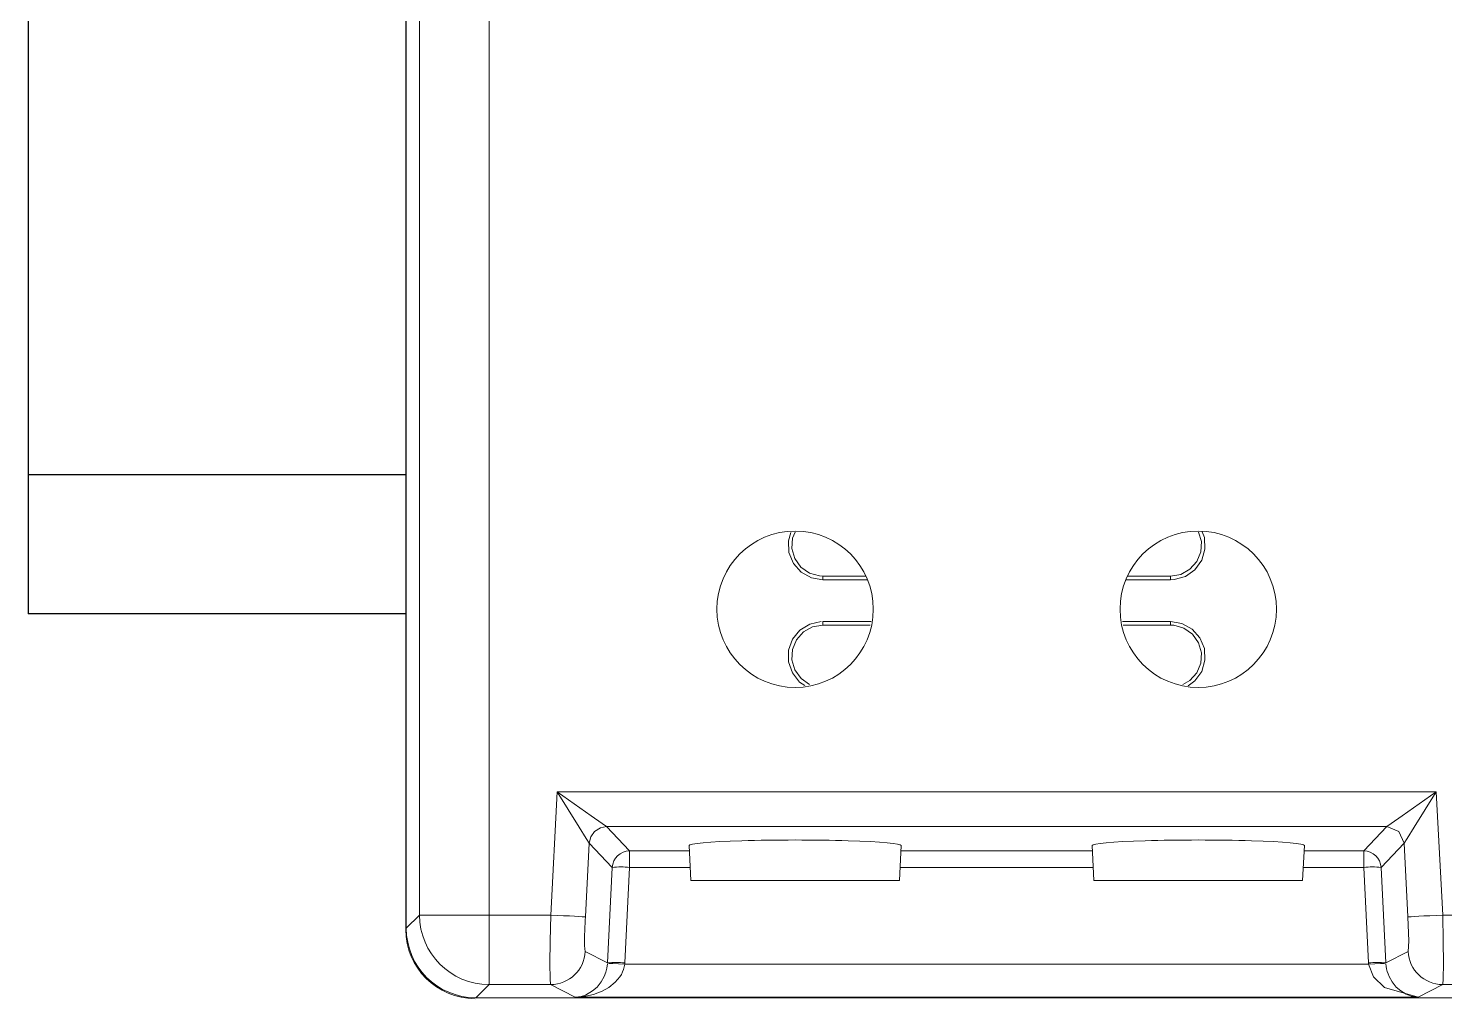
# Model space of a CAD drawing. Header units: millimetres. Extents: x -6000 to 26000, y -6000 to 26000.
# Drawn here: x 139.36 to 145.03, y -3661.59 to -3657.71 of the extents above; entities that cross this region are included whole.
import ezdxf

# ---------------------------------------------------------------- set-up
doc = ezdxf.new("R2010")
doc.units = ezdxf.units.MM
doc.header["$MEASUREMENT"] = 0
doc.layers.add('Чертеж и Рисунок_Ном._пера__21', color=7, linetype='Continuous', lineweight=30)
doc.layers.add('Чертеж и Рисунок_Ном._пера__7', color=7, linetype='Continuous', lineweight=15)
doc.layers.add('Чертеж и Рисунок_Ном._пера__8', color=7, linetype='Continuous', lineweight=15, true_color=0xa80f02)

msp = doc.modelspace()

# ---------------------------------------------------------------- linework, layer by layer
at = {"layer": 'Чертеж и Рисунок_Ном._пера__21', "color": 7, "linetype": 'Continuous', "lineweight": 30}
for p, q in [((139.3572, -3655.1812), (139.3572, -3660.0497)), ((140.8699, -3659.4933), (139.3572, -3659.4933)), ((140.8699, -3660.0497), (139.3572, -3660.0497))]:
    msp.add_line(p, q, dxfattribs=at)
at = {"layer": 'Чертеж и Рисунок_Ном._пера__7', "color": 7, "linetype": 'Continuous', "lineweight": 15}
for p, q in [((140.868, -3661.3121), (140.868, -3653.3827)), ((140.8699, -3653.3829), (140.8699, -3661.3082)), ((140.9229, -3657.2832), (140.9229, -3661.2552)), ((141.201, -3661.2552), (141.201, -3657.6219)), ((142.5372, -3659.9136), (142.5372, -3659.899)), ((142.5372, -3659.899), (142.7095, -3659.899)), ((143.756, -3659.899), (143.9282, -3659.899)), ((143.9282, -3659.899), (143.9282, -3659.9136)), ((142.7159, -3659.9136), (142.5372, -3659.9136)), ((143.9282, -3659.9136), (143.7496, -3659.9136)), ((142.5372, -3660.0805), (142.7308, -3660.0805)), ((142.5372, -3660.0805), (142.5372, -3660.0951)), ((142.7269, -3660.0951), (142.5372, -3660.0951)), ((143.9282, -3660.0951), (143.7389, -3660.0951)), ((143.9282, -3660.0951), (143.9282, -3660.0805)), ((141.4478, -3661.2552), (141.4737, -3660.7625)), ((144.9918, -3660.7625), (141.4737, -3660.7625)), ((145.0177, -3661.2552), (144.9918, -3660.7625)), ((141.6714, -3660.9015), (144.7941, -3660.9015)), ((141.6714, -3660.9015), (141.7635, -3660.9986)), ((144.7941, -3660.9015), (144.702, -3660.9986)), ((141.5865, -3661.2625), (141.602, -3660.9673)), ((141.602, -3660.9673), (141.6941, -3661.0645)), ((142.0014, -3660.9773), (142.0087, -3661.1165)), ((142.8433, -3661.1165), (142.8505, -3660.9773)), ((143.6149, -3660.9773), (143.6222, -3661.1165)), ((144.4568, -3661.1165), (144.4641, -3660.9773)), ((144.7714, -3661.0645), (144.8635, -3660.9673)), ((144.8635, -3660.9673), (144.8789, -3661.2625)), ((141.7635, -3661.0645), (141.7635, -3660.9986)), ((144.702, -3660.9986), (144.702, -3661.0645)), ((141.6941, -3661.0645), (141.6751, -3661.4471)), ((141.7444, -3661.4471), (141.7635, -3661.0645)), ((144.702, -3661.0645), (144.721, -3661.4471)), ((144.7714, -3661.0645), (144.7904, -3661.4471)), ((142.426, -3661.1165), (142.0087, -3661.1165)), ((142.8433, -3661.1165), (142.426, -3661.1165)), ((144.0395, -3661.1165), (143.6222, -3661.1165)), ((144.4568, -3661.1165), (144.0395, -3661.1165)), ((140.8699, -3661.3082), (140.9229, -3661.2552)), ((140.9229, -3661.2552), (141.201, -3661.2552)), ((141.201, -3661.2552), (141.4478, -3661.2552)), ((141.201, -3661.5333), (141.201, -3661.2552)), ((145.0177, -3661.2552), (145.2645, -3661.2552)), ((141.5863, -3661.4015), (141.6751, -3661.4471)), ((144.7904, -3661.4471), (144.8791, -3661.4015)), ((141.7444, -3661.4471), (141.7441, -3661.4522)), ((141.7441, -3661.4522), (144.7214, -3661.4522)), ((144.721, -3661.4471), (144.7214, -3661.4522)), ((141.148, -3661.5863), (141.201, -3661.5333)), ((141.201, -3661.5333), (141.4476, -3661.5333)), ((141.5464, -3661.584), (141.4476, -3661.5333)), ((144.919, -3661.584), (145.0179, -3661.5333)), ((145.0179, -3661.5333), (145.2645, -3661.5333)), ((145.3175, -3661.5863), (141.148, -3661.5863)), ((144.919, -3661.584), (141.5464, -3661.584))]:
    msp.add_line(p, q, dxfattribs=at)
at = {"layer": 'Чертеж и Рисунок_Ном._пера__7', "color": 7, "linetype": 'Continuous', "lineweight": 15, "flags": 128}
for points in [[(142.5372, -3659.9136), (142.4912, -3659.9058), (142.4503, -3659.8831), (142.4193, -3659.8482), (142.4015, -3659.805), (142.3991, -3659.7584), (142.409, -3659.7246)], [(142.4257, -3659.723), (142.4158, -3659.747), (142.4135, -3659.7887), (142.4252, -3659.8289), (142.4495, -3659.8629), (142.4837, -3659.8869), (142.5239, -3659.8983), (142.5372, -3659.899)], [(144.0547, -3659.7216), (144.0639, -3659.744), (144.0664, -3659.7906), (144.0533, -3659.8354), (144.0261, -3659.8734), (143.9878, -3659.9002), (143.9428, -3659.9128), (143.9282, -3659.9136)], [(143.9282, -3659.899), (143.9694, -3659.892), (144.006, -3659.8717), (144.0338, -3659.8405), (144.0497, -3659.8018), (144.0519, -3659.7601), (144.041, -3659.7228)], [(142.4653, -3660.3364), (142.4442, -3660.3231), (142.4152, -3660.2865), (142.4, -3660.2423), (142.4002, -3660.1956), (142.4159, -3660.1516), (142.4452, -3660.1153), (142.485, -3660.0907), (142.5306, -3660.0807)], [(142.5372, -3660.0951), (142.496, -3660.1021), (142.4594, -3660.1224), (142.4316, -3660.1536), (142.4157, -3660.1923), (142.4135, -3660.234), (142.4253, -3660.2742), (142.4497, -3660.3082), (142.4839, -3660.3321)], [(143.736, -3660.0802), (143.7511, -3660.0805), (143.9282, -3660.0805)], [(143.9282, -3660.0805), (143.9743, -3660.0884), (144.0151, -3660.111), (144.0462, -3660.1459), (144.0639, -3660.1891), (144.0664, -3660.2357), (144.0533, -3660.2806), (144.0261, -3660.3185), (143.9991, -3660.3374)], [(143.9777, -3660.3325), (144.0059, -3660.317), (144.0337, -3660.2858), (144.0497, -3660.2472), (144.0519, -3660.2054), (144.0403, -3660.1653), (144.016, -3660.1313), (143.9818, -3660.1072), (143.9415, -3660.0958), (143.9282, -3660.0951)], [(141.4737, -3660.7625), (141.6099, -3660.8583), (141.6535, -3660.8889), (141.6714, -3660.9015)], [(141.602, -3660.9673), (141.5904, -3660.9487), (141.5621, -3660.9037), (141.4737, -3660.7625)], [(144.7941, -3660.9015), (144.812, -3660.8889), (144.8555, -3660.8583), (144.9918, -3660.7625)], [(144.9918, -3660.7625), (144.9033, -3660.9037), (144.8751, -3660.9487), (144.8635, -3660.9673)], [(141.6714, -3660.9015), (141.6466, -3660.9061), (141.6236, -3660.9206), (141.6079, -3660.9428), (141.602, -3660.9673)], [(144.8635, -3660.9673), (144.8418, -3660.9206), (144.7941, -3660.9015)], [(141.4476, -3661.5333), (141.4455, -3661.5101), (141.4448, -3661.4493), (141.4456, -3661.36), (141.4478, -3661.2552)], [(141.5865, -3661.2625), (141.574, -3661.2618), (141.5607, -3661.2611), (141.5434, -3661.2602), (141.5227, -3661.2591), (141.4993, -3661.2579), (141.474, -3661.2566), (141.4478, -3661.2552)], [(141.5865, -3661.2625), (141.5858, -3661.2759), (141.5853, -3661.2892), (141.5847, -3661.3021), (141.5843, -3661.3149), (141.5837, -3661.3386), (141.5835, -3661.3595), (141.5837, -3661.3768), (141.5842, -3661.3899), (141.5863, -3661.4015)], [(144.8789, -3661.2625), (144.8915, -3661.2618), (144.9047, -3661.2611), (144.922, -3661.2602), (144.9428, -3661.2591), (144.9662, -3661.2579), (144.9915, -3661.2566), (145.0177, -3661.2552)], [(144.8791, -3661.4015), (144.882, -3661.3595), (144.8789, -3661.2625)], [(145.0177, -3661.2552), (145.0199, -3661.36), (145.0207, -3661.4493), (145.02, -3661.5101), (145.0179, -3661.5333)], [(141.5464, -3661.584), (141.5586, -3661.5829), (141.5694, -3661.5808), (141.5867, -3661.5753), (141.6158, -3661.5592), (141.6339, -3661.5434), (141.6502, -3661.523), (141.6623, -3661.5008), (141.6685, -3661.4844), (141.6727, -3661.4675), (141.6749, -3661.4505)], [(141.7441, -3661.4522), (141.7424, -3661.4624), (141.7397, -3661.4726), (141.7358, -3661.4827), (141.7309, -3661.4926), (141.7248, -3661.5024), (141.7062, -3661.5244), (141.681, -3661.5446), (141.6532, -3661.5601), (141.6187, -3661.5731), (141.5891, -3661.5799), (141.5464, -3661.584)], [(141.7441, -3661.4522), (141.7194, -3661.4506), (141.6965, -3661.4497), (141.6808, -3661.4497)], [(144.7214, -3661.4522), (144.7461, -3661.4506), (144.769, -3661.4497), (144.7846, -3661.4497)], [(144.919, -3661.584), (144.7844, -3661.5446), (144.7406, -3661.5024), (144.7214, -3661.4522)], [(144.7906, -3661.4505), (144.7917, -3661.4607), (144.7935, -3661.4709), (144.796, -3661.481), (144.7992, -3661.491), (144.8031, -3661.5008), (144.8152, -3661.523), (144.8316, -3661.5434), (144.8496, -3661.5592), (144.8721, -3661.5725), (144.8912, -3661.5796), (144.919, -3661.584)]]:
    msp.add_lwpolyline(points, dxfattribs=at)
at = {"layer": 'Чертеж и Рисунок_Ном._пера__7', "color": 7, "linetype": 'Continuous', "lineweight": 15}
for centre in [(142.426, -3660.0315), (144.0395, -3660.0315)]:
    msp.add_circle(centre, 0.313, dxfattribs=at)
for centre, radius, start, end in [((141.7637, -3661.0683), 0.0697, 90.1721, 176.823), ((144.7018, -3661.0683), 0.0697, 3.1756, 89.8285), ((141.7288, -3661.4388), 0.3759, 84.706, 95.2923), ((144.7367, -3661.4386), 0.3757, 84.704, 95.296), ((141.2012, -3661.255), 0.2783, 180.0459, 269.9541), ((141.4473, -3661.3941), 0.1392, 270.1155, 356.9422), ((145.0181, -3661.3941), 0.1392, 183.0574, 269.8849), ((141.7098, -3661.8215), 0.3761, 84.709, 95.291), ((144.7557, -3661.8215), 0.3761, 84.709, 95.291)]:
    msp.add_arc(centre, radius, start, end, dxfattribs=at)
for centre, major_axis, ratio, start_param, end_param in [((142.426, -3660.9772), (0.4246, 0), 0.052408, 6.280439, 9.427525), ((144.0395, -3660.9772), (0.4246, 0), 0.052408, 6.280439, 9.427525), ((141.1466, -3661.3114), (0.1973, 0.1973), 0.997265, 2.360303, 3.922882), ((141.1481, -3661.308), (-0.1969, -0.1969), 0.999315, 5.498815, 7.067556)]:
    msp.add_ellipse(centre, major_axis=major_axis, ratio=ratio, start_param=start_param, end_param=end_param, dxfattribs=at)
at = {"layer": 'Чертеж и Рисунок_Ном._пера__8', "color": 14, "linetype": 'Continuous', "lineweight": 15, "true_color": 0xa80f02}
for p, q in [((141.7635, -3660.9986), (142.0025, -3660.9986)), ((142.8494, -3660.9986), (143.616, -3660.9986)), ((144.463, -3660.9986), (144.702, -3660.9986)), ((141.7635, -3661.0645), (142.0059, -3661.0645)), ((142.846, -3661.0645), (143.6195, -3661.0645)), ((144.4595, -3661.0645), (144.702, -3661.0645))]:
    msp.add_line(p, q, dxfattribs=at)

doc.saveas('drawing.dxf')
